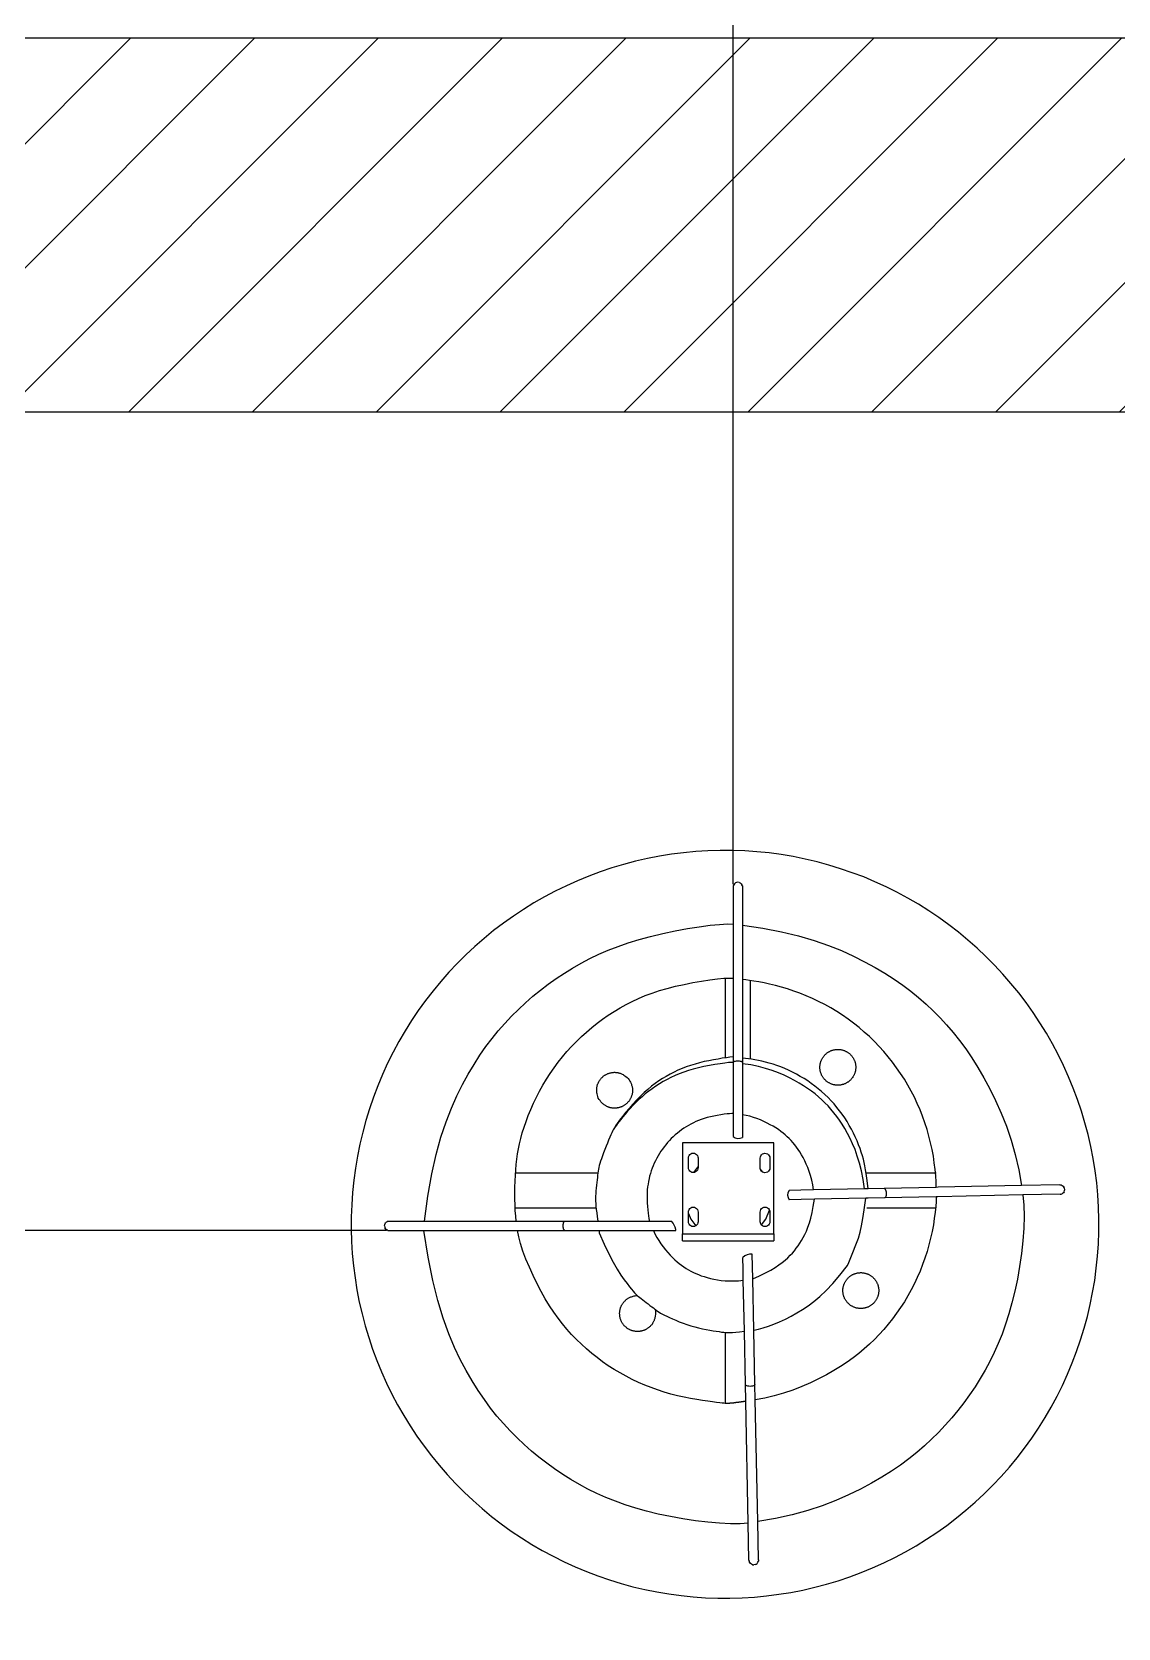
# Model space of a CAD drawing. Header units: inches. Extents: x 474 to 5633, y -332 to 1348.
# Drawn here: x 1621.81 to 1645.07, y 380.74 to 414.91 of the extents above; entities that cross this region are included whole.
import ezdxf

# ---------------------------------------------------------------- set-up
doc = ezdxf.new("R2010")
doc.units = ezdxf.units.IN
doc.header["$LTSCALE"] = 20
doc.header["$MEASUREMENT"] = 0
doc.layers.add('Dimensions', color=9, linetype='Continuous', plot=False)
doc.layers.add('Hatches', color=3, linetype='Continuous', plot=False)
doc.layers.add('Edges', color=7, linetype='Continuous')
doc.styles.get("Standard").update_dxf_attribs({"font": 'txt.shx', "height": 12})
doc.dimstyles.new('iut', dxfattribs={"dimtxt": 0.18, "dimasz": 2.1175, "dimexe": 0.18, "dimexo": 0.0625, "dimgap": 0.09, "dimtad": 0, "dimtih": 1, "dimtoh": 1, "dimzin": 0, "dimdsep": 46, "dimlunit": 4, "dimtxsty": 'Standard', "dimblk": 'ARCHTICK', "dimcen": 0.09, "dimadec": 0, "dimazin": 0, "dimtfac": 1, "dimtofl": 0, "dimtmove": 0, "dimatfit": 3, "dimldrblk": 'ARCHTICK', "dimfxl": 1, "dimtolj": 1, "dimtzin": 0, "dimarcsym": 0})

# ---------------------------------------------------------------- blocks, each defined once
blk = doc.blocks.new('Surge Arrester pl')
for centre, radius, start, end in [((219.389, 185.266), 0.128, 231.4841, 296.1768), ((220.212, 184.321), 0.116, 145.188, 217.1673), ((218.2, 183.759), 0.288, 13.0822, 39.8207), ((219.581, 183.263), 0.206, 89.1848, 130.0267)]:
    blk.add_arc(centre, radius, start, end)
at = {"layer": 'Edges'}
for p, q in [((219.311, 188.785), (219.309, 188.767)), ((219.309, 188.767), (219.309, 188.231)), ((219.318, 188.801), (219.311, 188.785)), ((219.329, 188.815), (219.318, 188.801)), ((219.329, 188.815), (219.343, 188.826)), ((219.36, 188.833), (219.343, 188.826)), ((219.377, 188.835), (219.36, 188.833)), ((219.395, 188.833), (219.377, 188.835)), ((219.395, 188.833), (219.411, 188.826)), ((219.426, 188.815), (219.411, 188.826)), ((219.426, 188.815), (219.436, 188.801)), ((219.443, 188.785), (219.436, 188.801)), ((219.443, 188.785), (219.446, 188.767)), ((219.446, 188.767), (219.446, 188.215)), ((219.309, 188.231), (219.309, 187.449)), ((219.446, 188.215), (219.446, 187.431)), ((219.197, 186.301), (219.197, 187.449)), ((219.197, 187.417), (219.197, 187.438)), ((219.309, 187.449), (219.309, 187.432)), ((219.309, 187.432), (219.309, 187.417)), ((219.309, 187.417), (219.309, 186.316)), ((219.446, 187.431), (219.446, 187.424)), ((219.446, 187.424), (219.446, 187.417)), ((219.446, 187.417), (219.446, 186.298)), ((219.553, 187.417), (219.553, 186.284)), ((219.309, 186.316), (219.309, 186.235)), ((219.309, 186.232), (219.311, 186.239)), ((219.309, 186.235), (219.309, 186.232)), ((219.309, 186.232), (219.309, 185.496)), ((219.311, 186.239), (219.318, 186.245)), ((219.318, 186.245), (219.329, 186.251)), ((219.329, 186.251), (219.343, 186.255)), ((219.343, 186.255), (219.36, 186.258)), ((219.36, 186.258), (219.377, 186.259)), ((219.377, 186.259), (219.395, 186.258)), ((219.395, 186.258), (219.411, 186.255)), ((219.411, 186.255), (219.426, 186.251)), ((219.426, 186.251), (219.436, 186.245)), ((219.436, 186.245), (219.443, 186.239)), ((219.443, 186.239), (219.446, 186.232)), ((219.446, 186.298), (219.446, 186.232)), ((219.446, 186.232), (219.446, 186.217)), ((219.446, 186.217), (219.446, 185.478)), ((219.309, 185.496), (219.309, 185.335)), ((219.309, 185.335), (219.309, 185.165)), ((219.446, 185.478), (219.446, 185.32)), ((219.446, 185.32), (219.446, 185.15)), ((218.58, 185.076), (218.58, 183.759)), ((219.896, 185.076), (218.58, 185.076)), ((219.896, 183.759), (219.896, 185.076)), ((218.663, 184.856), (218.665, 184.874)), ((218.663, 184.716), (218.663, 184.856)), ((218.665, 184.874), (218.672, 184.891)), ((218.672, 184.891), (218.683, 184.905)), ((218.683, 184.905), (218.698, 184.916)), ((218.698, 184.916), (218.715, 184.923)), ((218.715, 184.923), (218.733, 184.926)), ((218.733, 184.926), (218.751, 184.923)), ((218.751, 184.923), (218.768, 184.916)), ((218.768, 184.916), (218.782, 184.905)), ((218.782, 184.905), (218.794, 184.891)), ((218.794, 184.891), (218.801, 184.874)), ((218.801, 184.874), (218.803, 184.856)), ((218.803, 184.856), (218.803, 184.73)), ((219.699, 184.853), (219.702, 184.871)), ((219.699, 184.713), (219.699, 184.853)), ((219.702, 184.871), (219.709, 184.888)), ((219.709, 184.888), (219.72, 184.903)), ((219.72, 184.903), (219.734, 184.914)), ((219.734, 184.914), (219.751, 184.921)), ((219.751, 184.921), (219.769, 184.923)), ((219.769, 184.923), (219.787, 184.921)), ((219.787, 184.921), (219.804, 184.914)), ((219.804, 184.914), (219.819, 184.903)), ((219.819, 184.903), (219.83, 184.888)), ((219.83, 184.888), (219.837, 184.871)), ((219.837, 184.871), (219.839, 184.853)), ((219.839, 184.853), (219.839, 184.713)), ((216.168, 184.643), (217.358, 184.643)), ((218.665, 184.698), (218.663, 184.716)), ((218.672, 184.681), (218.665, 184.698)), ((218.683, 184.666), (218.672, 184.681)), ((218.698, 184.655), (218.683, 184.666)), ((218.715, 184.648), (218.698, 184.655)), ((218.733, 184.646), (218.715, 184.648)), ((218.736, 184.646), (218.733, 184.646)), ((218.796, 184.725), (218.736, 184.646)), ((218.751, 184.648), (218.736, 184.646)), ((218.768, 184.655), (218.751, 184.648)), ((218.782, 184.666), (218.768, 184.655)), ((218.794, 184.681), (218.782, 184.666)), ((218.801, 184.698), (218.794, 184.681)), ((218.803, 184.73), (218.796, 184.725)), ((218.803, 184.716), (218.801, 184.698)), ((218.803, 184.73), (218.803, 184.716)), ((219.701, 184.698), (219.699, 184.713)), ((219.737, 184.652), (219.701, 184.698)), ((219.702, 184.695), (219.701, 184.698)), ((219.709, 184.678), (219.702, 184.695)), ((219.72, 184.664), (219.709, 184.678)), ((219.734, 184.653), (219.72, 184.664)), ((219.737, 184.652), (219.734, 184.653)), ((219.751, 184.646), (219.737, 184.652)), ((219.769, 184.643), (219.751, 184.646)), ((219.787, 184.646), (219.769, 184.643)), ((219.804, 184.653), (219.787, 184.646)), ((219.819, 184.664), (219.804, 184.653)), ((219.83, 184.678), (219.819, 184.664)), ((219.837, 184.695), (219.83, 184.678)), ((219.839, 184.713), (219.837, 184.695)), ((221.231, 184.643), (222.241, 184.643)), ((220.286, 184.391), (220.117, 184.388)), ((220.47, 184.395), (220.286, 184.391)), ((221.208, 184.41), (220.47, 184.395)), ((221.261, 184.411), (221.208, 184.41)), ((221.491, 184.416), (221.261, 184.411)), ((222.241, 184.431), (221.491, 184.416)), ((221.491, 184.416), (221.498, 184.414)), ((221.498, 184.414), (221.505, 184.407)), ((221.505, 184.407), (221.511, 184.396)), ((221.511, 184.396), (221.515, 184.382)), ((221.515, 184.382), (221.518, 184.366)), ((221.518, 184.366), (221.519, 184.348)), ((221.519, 184.348), (221.519, 184.331)), ((222.269, 184.432), (222.241, 184.431)), ((223.473, 184.457), (222.269, 184.432)), ((224.026, 184.468), (223.473, 184.457)), ((224.026, 184.468), (224.044, 184.466)), ((224.044, 184.466), (224.06, 184.46)), ((224.06, 184.46), (224.075, 184.449)), ((224.077, 184.353), (224.063, 184.341)), ((224.075, 184.449), (224.086, 184.435)), ((224.087, 184.367), (224.077, 184.353)), ((224.093, 184.419), (224.086, 184.435)), ((224.087, 184.367), (224.094, 184.384)), ((224.096, 184.401), (224.093, 184.419)), ((224.094, 184.384), (224.096, 184.401)), ((217.331, 184.131), (216.163, 184.131)), ((218.672, 184.11), (218.683, 184.125)), ((218.683, 184.125), (218.698, 184.136)), ((218.698, 184.136), (218.715, 184.143)), ((218.715, 184.143), (218.733, 184.145)), ((218.733, 184.145), (218.751, 184.143)), ((218.751, 184.143), (218.768, 184.136)), ((218.768, 184.136), (218.782, 184.125)), ((218.782, 184.125), (218.794, 184.11)), ((219.709, 184.11), (219.72, 184.125)), ((219.72, 184.125), (219.734, 184.136)), ((219.734, 184.136), (219.751, 184.143)), ((219.751, 184.143), (219.769, 184.145)), ((219.769, 184.145), (219.787, 184.143)), ((219.787, 184.143), (219.804, 184.136)), ((219.804, 184.136), (219.819, 184.125)), ((219.819, 184.125), (219.83, 184.11)), ((220.292, 184.255), (220.12, 184.251)), ((220.482, 184.259), (220.292, 184.255)), ((221.223, 184.274), (220.482, 184.259)), ((221.257, 184.275), (221.223, 184.274)), ((222.232, 184.131), (221.238, 184.131)), ((221.494, 184.279), (221.257, 184.275)), ((222.241, 184.295), (221.494, 184.279)), ((221.501, 184.282), (221.494, 184.279)), ((221.507, 184.289), (221.501, 184.282)), ((221.513, 184.3), (221.507, 184.289)), ((221.517, 184.314), (221.513, 184.3)), ((221.519, 184.331), (221.517, 184.314)), ((222.263, 184.295), (222.241, 184.295)), ((223.493, 184.321), (222.263, 184.295)), ((224.029, 184.332), (223.493, 184.321)), ((224.029, 184.332), (224.045, 184.334)), ((224.045, 184.334), (224.046, 184.334)), ((224.046, 184.334), (224.063, 184.341)), ((214.277, 183.875), (214.28, 183.893)), ((214.28, 183.893), (214.287, 183.909)), ((214.287, 183.909), (214.297, 183.923)), ((214.312, 183.934), (214.297, 183.923)), ((214.328, 183.941), (214.312, 183.934)), ((214.328, 183.941), (214.346, 183.943)), ((214.346, 183.943), (214.851, 183.943)), ((214.851, 183.943), (216.178, 183.943)), ((216.178, 183.943), (216.881, 183.943)), ((216.854, 183.875), (216.855, 183.893)), ((216.855, 183.893), (216.858, 183.909)), ((216.858, 183.909), (216.862, 183.923)), ((216.862, 183.923), (216.868, 183.934)), ((216.868, 183.934), (216.874, 183.941)), ((216.874, 183.941), (216.881, 183.943)), ((216.881, 183.943), (217.355, 183.943)), ((217.355, 183.943), (218.101, 183.943)), ((218.101, 183.943), (218.234, 183.943)), ((218.234, 183.943), (218.422, 183.943)), ((218.663, 184.075), (218.665, 184.093)), ((218.663, 184.053), (218.663, 184.075)), ((218.663, 184.053), (218.697, 183.971)), ((218.663, 183.935), (218.663, 184.053)), ((218.665, 183.917), (218.663, 183.935)), ((218.672, 184.11), (218.665, 184.093)), ((218.672, 183.9), (218.665, 183.917)), ((218.683, 183.886), (218.672, 183.9)), ((218.698, 183.875), (218.683, 183.886)), ((218.697, 183.971), (218.77, 183.876)), ((218.782, 183.886), (218.77, 183.876)), ((218.794, 183.9), (218.782, 183.886)), ((218.794, 184.11), (218.801, 184.093)), ((218.801, 183.917), (218.794, 183.9)), ((218.801, 184.093), (218.803, 184.075)), ((218.803, 183.935), (218.801, 183.917)), ((218.803, 184.075), (218.803, 183.935)), ((219.699, 184.075), (219.702, 184.093)), ((219.699, 183.935), (219.699, 184.075)), ((219.702, 183.917), (219.699, 183.935)), ((219.702, 184.093), (219.709, 184.11)), ((219.709, 183.9), (219.702, 183.917)), ((219.717, 183.889), (219.709, 183.9)), ((219.717, 183.889), (219.78, 183.971)), ((219.72, 183.886), (219.717, 183.889)), ((219.734, 183.875), (219.72, 183.886)), ((219.78, 183.971), (219.834, 184.101)), ((219.819, 183.886), (219.804, 183.875)), ((219.83, 183.9), (219.819, 183.886)), ((219.83, 184.11), (219.834, 184.101)), ((219.837, 183.917), (219.83, 183.9)), ((219.834, 184.101), (219.837, 184.093)), ((219.837, 184.093), (219.839, 184.075)), ((219.839, 183.935), (219.837, 183.917)), ((219.839, 184.075), (219.839, 183.935)), ((214.277, 183.875), (214.28, 183.857)), ((214.28, 183.857), (214.286, 183.842)), ((214.286, 183.834), (214.286, 183.842)), ((214.286, 183.842), (214.287, 183.841)), ((214.287, 183.841), (214.286, 183.834)), ((214.297, 183.827), (214.287, 183.841)), ((214.312, 183.816), (214.297, 183.827)), ((214.312, 183.816), (214.328, 183.809)), ((214.328, 183.809), (214.346, 183.807)), ((214.346, 183.807), (214.844, 183.807)), ((214.844, 183.807), (216.196, 183.807)), ((216.196, 183.807), (216.881, 183.807)), ((216.855, 183.857), (216.854, 183.875)), ((216.858, 183.841), (216.855, 183.857)), ((216.862, 183.827), (216.858, 183.841)), ((216.868, 183.816), (216.862, 183.827)), ((216.874, 183.809), (216.868, 183.816)), ((216.881, 183.807), (216.874, 183.809)), ((216.881, 183.807), (217.373, 183.807)), ((217.373, 183.807), (217.377, 183.777)), ((217.373, 183.807), (218.158, 183.807)), ((218.158, 183.807), (218.295, 183.807)), ((218.295, 183.807), (218.481, 183.807)), ((218.481, 183.816), (218.481, 183.824)), ((218.481, 183.809), (218.481, 183.816)), ((218.481, 183.807), (218.481, 183.809)), ((218.58, 183.658), (218.58, 183.759)), ((218.58, 183.759), (219.896, 183.759)), ((218.58, 183.658), (219.896, 183.658)), ((218.715, 183.868), (218.698, 183.875)), ((218.733, 183.865), (218.715, 183.868)), ((218.751, 183.868), (218.733, 183.865)), ((218.768, 183.875), (218.751, 183.868)), ((218.77, 183.876), (218.768, 183.875)), ((219.751, 183.868), (219.734, 183.875)), ((219.769, 183.865), (219.751, 183.868)), ((219.787, 183.868), (219.769, 183.865)), ((219.804, 183.875), (219.787, 183.868)), ((219.896, 183.759), (219.896, 183.658)), ((219.588, 183.287), (219.584, 183.469)), ((219.452, 183.251), (219.449, 183.421)), ((219.455, 183.09), (219.452, 183.251)), ((219.592, 183.111), (219.588, 183.287)), ((220.962, 183.305), (220.979, 183.346)), ((219.471, 182.353), (219.455, 183.09)), ((219.607, 182.371), (219.592, 183.111)), ((218.182, 182.671), (218.187, 182.657)), ((219.197, 181.31), (219.197, 182.336)), ((219.486, 181.584), (219.471, 182.353)), ((219.623, 181.587), (219.607, 182.371)), ((219.489, 181.577), (219.486, 181.584)), ((219.491, 181.348), (219.486, 181.584)), ((219.623, 181.587), (219.621, 181.58)), ((219.627, 181.366), (219.623, 181.587)), ((219.496, 181.571), (219.489, 181.577)), ((219.507, 181.565), (219.496, 181.571)), ((219.521, 181.561), (219.507, 181.565)), ((219.538, 181.559), (219.521, 181.561)), ((219.555, 181.558), (219.538, 181.559)), ((219.573, 181.56), (219.555, 181.558)), ((219.589, 181.563), (219.573, 181.56)), ((219.603, 181.567), (219.589, 181.563)), ((219.614, 181.573), (219.603, 181.567)), ((219.621, 181.58), (219.614, 181.573)), ((219.664, 179.605), (219.627, 181.366)), ((219.491, 181.344), (219.491, 181.348)), ((219.527, 179.585), (219.491, 181.344)), ((219.538, 179.049), (219.527, 179.585)), ((219.675, 179.052), (219.664, 179.605)), ((219.538, 179.049), (219.541, 179.033)), ((219.675, 179.052), (219.673, 179.034)), ((219.541, 179.033), (219.541, 179.032)), ((219.548, 179.015), (219.541, 179.032)), ((219.559, 179.001), (219.548, 179.015)), ((219.574, 178.991), (219.559, 179.001)), ((219.59, 178.984), (219.574, 178.991)), ((219.59, 178.984), (219.608, 178.982)), ((219.626, 178.985), (219.608, 178.982)), ((219.626, 178.985), (219.642, 178.992)), ((219.642, 178.992), (219.656, 179.003)), ((219.656, 179.003), (219.667, 179.018)), ((219.667, 179.018), (219.673, 179.034))]:
    blk.add_line(p, q, dxfattribs=at)
for points in [[(223.832, 186.658), (223.739, 186.808), (223.642, 186.955), (223.539, 187.099), (223.432, 187.239), (223.321, 187.376), (223.205, 187.51), (223.084, 187.639), (222.96, 187.764), (222.831, 187.886), (222.699, 188.002), (222.563, 188.115), (222.423, 188.223), (222.28, 188.326), (222.133, 188.425), (221.984, 188.519), (221.831, 188.608), (221.675, 188.691), (221.517, 188.77), (221.357, 188.844), (221.194, 188.912), (221.028, 188.974), (220.861, 189.032), (220.693, 189.084), (220.522, 189.13), (220.35, 189.171), (220.177, 189.206), (220.003, 189.235), (219.828, 189.259), (219.652, 189.277), (219.476, 189.289), (219.299, 189.295), (219.123, 189.296), (218.946, 189.291), (218.77, 189.28), (218.594, 189.263), (218.419, 189.24), (218.244, 189.212), (218.071, 189.178), (217.899, 189.139), (217.728, 189.094), (217.559, 189.043), (217.391, 188.987), (217.226, 188.925), (217.062, 188.858), (216.901, 188.786), (216.742, 188.708), (216.586, 188.625), (216.433, 188.538), (216.283, 188.445), (216.136, 188.347), (215.992, 188.245), (215.851, 188.138), (215.714, 188.026), (215.581, 187.91), (215.452, 187.79), (215.326, 187.665), (215.205, 187.537), (215.088, 187.404), (214.976, 187.268), (214.868, 187.128), (214.764, 186.985), (214.666, 186.839), (214.572, 186.689), (214.483, 186.536), (214.399, 186.381), (214.321, 186.223), (214.247, 186.062), (214.179, 185.899), (214.116, 185.734), (214.059, 185.567), (214.007, 185.398), (213.961, 185.227), (213.92, 185.056), (213.885, 184.882), (213.856, 184.708), (213.832, 184.533), (213.814, 184.357), (213.802, 184.181), (213.795, 184.005), (213.795, 183.828), (213.8, 183.651), (213.811, 183.475), (213.828, 183.299), (213.85, 183.124), (213.878, 182.95), (213.912, 182.776), (213.952, 182.604), (213.997, 182.433), (214.048, 182.264), (214.104, 182.097), (214.165, 181.931), (214.233, 181.768), (214.305, 181.606), (214.382, 181.448), (214.465, 181.292), (214.553, 181.138), (214.646, 180.988), (214.743, 180.841), (214.846, 180.697), (214.953, 180.556), (215.065, 180.42), (215.181, 180.286), (215.301, 180.157), (215.425, 180.032), (215.554, 179.91), (215.686, 179.794), (215.822, 179.681), (215.962, 179.573), (216.105, 179.47), (216.252, 179.371), (216.402, 179.277), (216.554, 179.188), (216.71, 179.105), (216.868, 179.026), (217.029, 178.952), (217.192, 178.884), (217.357, 178.821), (217.524, 178.764), (217.693, 178.712), (217.863, 178.666), (218.035, 178.625), (218.208, 178.59), (218.382, 178.561), (218.558, 178.537), (218.733, 178.519), (218.909, 178.507), (219.086, 178.501), (219.263, 178.5), (219.439, 178.505), (219.616, 178.516), (219.791, 178.533), (219.967, 178.556), (220.141, 178.584), (220.314, 178.618), (220.487, 178.657), (220.657, 178.702), (220.827, 178.753), (220.994, 178.809), (221.16, 178.871), (221.323, 178.938), (221.484, 179.01), (221.643, 179.088), (221.799, 179.171), (221.952, 179.258), (222.103, 179.351), (222.25, 179.449), (222.394, 179.551), (222.534, 179.658), (222.671, 179.77), (222.804, 179.886), (222.934, 180.006), (223.059, 180.131), (223.18, 180.259), (223.297, 180.392), (223.41, 180.528), (223.518, 180.668), (223.621, 180.811), (223.72, 180.957), (223.813, 181.107), (223.902, 181.26), (223.986, 181.415), (224.065, 181.573), (224.138, 181.734), (224.206, 181.897), (224.269, 182.062), (224.326, 182.229), (224.378, 182.398), (224.425, 182.569), (224.465, 182.74), (224.5, 182.914), (224.53, 183.088), (224.553, 183.263), (224.571, 183.439), (224.583, 183.615), (224.59, 183.791), (224.59, 183.968), (224.585, 184.145), (224.574, 184.321), (224.558, 184.497), (224.535, 184.672), (224.507, 184.846), (224.473, 185.02), (224.434, 185.192), (224.388, 185.363), (224.338, 185.532), (224.281, 185.699), (224.22, 185.865), (224.153, 186.028), (224.08, 186.189), (224.003, 186.348), (223.92, 186.504)], [(221.079, 186.145), (221.078, 186.136), (221.077, 186.128), (221.076, 186.119), (221.074, 186.111), (221.072, 186.103), (221.07, 186.095), (221.068, 186.087), (221.065, 186.079), (221.062, 186.071), (221.059, 186.063), (221.056, 186.055), (221.052, 186.047), (221.048, 186.04), (221.044, 186.033), (221.039, 186.025), (221.035, 186.018), (221.03, 186.011), (221.025, 186.005), (221.019, 185.998), (221.014, 185.992), (221.008, 185.985), (221.002, 185.979), (220.996, 185.974), (220.989, 185.968), (220.983, 185.963), (220.976, 185.957), (220.969, 185.952), (220.962, 185.948), (220.955, 185.943), (220.948, 185.939), (220.94, 185.935), (220.933, 185.931), (220.925, 185.928), (220.917, 185.924), (220.909, 185.921), (220.901, 185.918), (220.893, 185.916), (220.885, 185.914), (220.877, 185.912), (220.869, 185.91), (220.86, 185.909), (220.852, 185.907), (220.843, 185.907), (220.835, 185.906), (220.826, 185.906), (220.818, 185.906), (220.81, 185.906), (220.801, 185.906), (220.793, 185.907), (220.784, 185.908), (220.776, 185.91), (220.768, 185.911), (220.759, 185.913), (220.751, 185.915), (220.743, 185.918), (220.735, 185.92), (220.727, 185.923), (220.719, 185.926), (220.711, 185.93), (220.704, 185.934), (220.696, 185.938), (220.689, 185.942), (220.682, 185.946), (220.675, 185.951), (220.668, 185.956), (220.661, 185.961), (220.654, 185.966), (220.648, 185.972), (220.642, 185.978), (220.636, 185.984), (220.63, 185.99), (220.624, 185.996), (220.619, 186.003), (220.614, 186.009), (220.609, 186.016), (220.604, 186.023), (220.6, 186.03), (220.595, 186.038), (220.591, 186.045), (220.587, 186.053), (220.584, 186.06), (220.581, 186.068), (220.578, 186.076), (220.575, 186.084), (220.572, 186.092), (220.57, 186.1), (220.568, 186.109), (220.566, 186.117), (220.565, 186.125), (220.564, 186.134), (220.563, 186.142), (220.562, 186.151), (220.562, 186.159), (220.562, 186.167), (220.562, 186.176), (220.563, 186.184), (220.564, 186.193), (220.565, 186.201), (220.566, 186.21), (220.568, 186.218), (220.569, 186.226), (220.572, 186.234), (220.574, 186.243), (220.577, 186.251), (220.58, 186.258), (220.583, 186.266), (220.586, 186.274), (220.59, 186.282), (220.594, 186.289), (220.598, 186.297), (220.603, 186.304), (220.607, 186.311), (220.612, 186.318), (220.617, 186.324), (220.623, 186.331), (220.628, 186.337), (220.634, 186.344), (220.64, 186.35), (220.646, 186.356), (220.652, 186.361), (220.659, 186.367), (220.666, 186.372), (220.673, 186.377), (220.68, 186.381), (220.687, 186.386), (220.694, 186.39), (220.701, 186.394), (220.709, 186.398), (220.717, 186.402), (220.725, 186.405), (220.732, 186.408), (220.74, 186.411), (220.749, 186.413), (220.757, 186.415), (220.765, 186.417), (220.773, 186.419), (220.782, 186.42), (220.79, 186.422), (220.798, 186.422), (220.807, 186.423), (220.815, 186.423), (220.824, 186.423), (220.832, 186.423), (220.841, 186.423), (220.849, 186.422), (220.858, 186.421), (220.866, 186.42), (220.874, 186.418), (220.883, 186.416), (220.891, 186.414), (220.899, 186.411), (220.907, 186.409), (220.915, 186.406), (220.923, 186.403), (220.93, 186.399), (220.938, 186.395), (220.946, 186.391), (220.953, 186.387), (220.96, 186.383), (220.967, 186.378), (220.974, 186.373), (220.981, 186.368), (220.987, 186.363), (220.994, 186.357), (221, 186.352), (221.006, 186.346), (221.012, 186.339), (221.018, 186.333), (221.023, 186.327), (221.028, 186.32), (221.033, 186.313), (221.038, 186.306), (221.042, 186.299), (221.047, 186.291), (221.051, 186.284), (221.054, 186.276), (221.058, 186.269), (221.061, 186.261), (221.064, 186.253), (221.067, 186.245), (221.07, 186.237), (221.072, 186.229), (221.074, 186.22), (221.075, 186.212), (221.077, 186.204), (221.078, 186.195), (221.079, 186.187), (221.079, 186.179), (221.08, 186.17), (221.08, 186.162), (221.08, 186.153)], [(221.386, 183.053), (221.39, 183.045), (221.393, 183.037), (221.396, 183.029), (221.399, 183.021), (221.401, 183.013), (221.404, 183.005), (221.405, 182.997), (221.407, 182.989), (221.409, 182.98), (221.41, 182.972), (221.411, 182.963), (221.411, 182.955), (221.412, 182.946), (221.412, 182.938), (221.411, 182.93), (221.411, 182.921), (221.41, 182.913), (221.409, 182.904), (221.408, 182.896), (221.406, 182.888), (221.404, 182.879), (221.402, 182.871), (221.4, 182.863), (221.397, 182.855), (221.394, 182.847), (221.391, 182.839), (221.387, 182.831), (221.384, 182.824), (221.38, 182.816), (221.375, 182.809), (221.371, 182.802), (221.366, 182.795), (221.361, 182.788), (221.356, 182.781), (221.351, 182.774), (221.345, 182.768), (221.34, 182.762), (221.334, 182.756), (221.328, 182.75), (221.321, 182.744), (221.315, 182.739), (221.308, 182.734), (221.301, 182.729), (221.294, 182.724), (221.287, 182.72), (221.28, 182.715), (221.272, 182.711), (221.265, 182.707), (221.257, 182.704), (221.249, 182.701), (221.241, 182.698), (221.233, 182.695), (221.225, 182.692), (221.217, 182.69), (221.209, 182.688), (221.2, 182.686), (221.192, 182.685), (221.184, 182.684), (221.175, 182.683), (221.167, 182.682), (221.158, 182.682), (221.15, 182.682), (221.141, 182.682), (221.133, 182.683), (221.124, 182.684), (221.116, 182.685), (221.108, 182.686), (221.099, 182.688), (221.091, 182.689), (221.083, 182.692), (221.075, 182.694), (221.067, 182.697), (221.059, 182.7), (221.051, 182.703), (221.043, 182.706), (221.036, 182.71), (221.028, 182.714), (221.021, 182.718), (221.013, 182.723), (221.006, 182.727), (221, 182.732), (220.993, 182.737), (220.986, 182.743), (220.98, 182.748), (220.974, 182.754), (220.968, 182.76), (220.962, 182.766), (220.956, 182.772), (220.951, 182.779), (220.946, 182.786), (220.941, 182.793), (220.936, 182.8), (220.931, 182.807), (220.927, 182.814), (220.923, 182.821), (220.919, 182.829), (220.916, 182.837), (220.912, 182.845), (220.909, 182.852), (220.907, 182.861), (220.904, 182.869), (220.902, 182.877), (220.9, 182.885), (220.898, 182.893), (220.897, 182.902), (220.896, 182.91), (220.895, 182.918), (220.894, 182.927), (220.894, 182.935), (220.894, 182.944), (220.894, 182.952), (220.895, 182.961), (220.895, 182.969), (220.896, 182.978), (220.898, 182.986), (220.899, 182.994), (220.901, 183.003), (220.903, 183.011), (220.906, 183.019), (220.908, 183.027), (220.911, 183.035), (220.915, 183.043), (220.918, 183.05), (220.922, 183.058), (220.926, 183.066), (220.93, 183.073), (220.934, 183.08), (220.939, 183.087), (220.944, 183.094), (220.949, 183.101), (220.954, 183.107), (220.96, 183.114), (220.966, 183.12), (220.972, 183.126), (220.978, 183.132), (220.984, 183.138), (220.991, 183.143), (220.997, 183.148), (221.004, 183.153), (221.011, 183.158), (221.018, 183.162), (221.026, 183.167), (221.033, 183.171), (221.041, 183.174), (221.049, 183.178), (221.056, 183.181), (221.064, 183.184), (221.072, 183.187), (221.08, 183.19), (221.089, 183.192), (221.097, 183.194), (221.105, 183.195), (221.113, 183.197), (221.122, 183.198), (221.13, 183.199), (221.139, 183.199), (221.147, 183.2), (221.156, 183.2), (221.164, 183.2), (221.173, 183.199), (221.181, 183.198), (221.189, 183.197), (221.198, 183.196), (221.206, 183.194), (221.214, 183.192), (221.223, 183.19), (221.231, 183.188), (221.239, 183.185), (221.247, 183.182), (221.254, 183.179), (221.262, 183.176), (221.27, 183.172), (221.277, 183.168), (221.285, 183.164), (221.292, 183.159), (221.299, 183.155), (221.306, 183.15), (221.313, 183.145), (221.319, 183.139), (221.326, 183.134), (221.332, 183.128), (221.338, 183.122), (221.344, 183.116), (221.349, 183.109), (221.355, 183.103), (221.36, 183.096), (221.365, 183.089), (221.37, 183.082), (221.374, 183.075), (221.378, 183.068), (221.382, 183.06)]]:
    blk.add_lwpolyline(points, close=True, dxfattribs=at)
for points in [[(214.851, 183.943), (214.901, 184.306), (214.958, 184.626), (215.021, 184.908), (215.09, 185.158), (215.164, 185.378), (215.241, 185.575), (215.321, 185.752), (215.402, 185.914), (215.485, 186.064), (215.568, 186.206), (215.653, 186.338), (215.74, 186.463), (215.828, 186.581), (215.919, 186.692), (216.013, 186.799), (216.11, 186.902), (216.21, 187.001), (216.313, 187.097), (216.419, 187.19), (216.528, 187.279), (216.64, 187.364), (216.755, 187.446), (216.872, 187.523), (216.992, 187.597), (217.115, 187.668), (217.24, 187.734), (217.37, 187.796), (217.506, 187.855), (217.647, 187.91), (217.796, 187.961), (217.953, 188.01), (218.118, 188.054), (218.293, 188.096), (218.472, 188.134), (218.65, 188.166), (218.82, 188.194), (218.976, 188.215), (219.114, 188.228), (219.227, 188.234), (219.309, 188.231)], [(219.446, 188.215), (219.739, 188.173), (220.008, 188.122), (220.254, 188.063), (220.478, 187.997), (220.684, 187.925), (220.873, 187.849), (221.047, 187.77), (221.208, 187.688), (221.359, 187.606), (221.5, 187.522), (221.633, 187.438), (221.757, 187.351), (221.875, 187.262), (221.987, 187.171), (222.094, 187.078), (222.197, 186.981), (222.296, 186.881), (222.392, 186.776), (222.486, 186.667), (222.578, 186.552), (222.668, 186.429), (222.756, 186.299), (222.843, 186.16), (222.929, 186.011), (223.015, 185.852), (223.099, 185.683), (223.179, 185.503), (223.254, 185.314), (223.322, 185.114), (223.383, 184.905), (223.433, 184.685), (223.473, 184.457)], [(216.178, 183.943), (216.17, 184.017), (216.164, 184.095), (216.16, 184.178), (216.158, 184.263), (216.158, 184.349), (216.159, 184.436), (216.162, 184.522), (216.166, 184.605), (216.171, 184.685), (216.177, 184.763), (216.185, 184.838), (216.196, 184.913), (216.209, 184.987), (216.224, 185.062), (216.242, 185.138), (216.264, 185.217), (216.29, 185.299), (216.319, 185.383), (216.351, 185.469), (216.387, 185.556), (216.427, 185.645), (216.469, 185.733), (216.514, 185.821), (216.563, 185.908), (216.614, 185.993), (216.668, 186.077), (216.724, 186.159), (216.784, 186.239), (216.846, 186.317), (216.91, 186.393), (216.977, 186.467), (217.046, 186.538), (217.118, 186.607), (217.191, 186.674), (217.267, 186.739), (217.345, 186.8), (217.425, 186.86), (217.507, 186.916), (217.591, 186.97), (217.676, 187.022), (217.763, 187.07), (217.853, 187.116), (217.945, 187.158), (218.041, 187.199), (218.142, 187.236), (218.247, 187.271), (218.359, 187.304), (218.476, 187.334), (218.6, 187.362), (218.727, 187.387), (218.852, 187.409), (218.972, 187.426), (219.082, 187.44), (219.177, 187.449), (219.254, 187.452), (219.309, 187.449)], [(222.241, 184.431), (222.239, 184.513), (222.234, 184.6), (222.226, 184.69), (222.214, 184.784), (222.2, 184.88), (222.182, 184.977), (222.161, 185.074), (222.136, 185.172), (222.109, 185.268), (222.078, 185.364), (222.045, 185.458), (222.008, 185.551), (221.968, 185.642), (221.926, 185.732), (221.88, 185.821), (221.832, 185.908), (221.781, 185.993), (221.727, 186.077), (221.67, 186.159), (221.611, 186.239), (221.549, 186.317), (221.485, 186.393), (221.418, 186.467), (221.349, 186.538), (221.277, 186.607), (221.203, 186.674), (221.127, 186.739), (221.049, 186.8), (220.969, 186.86), (220.888, 186.916), (220.804, 186.97), (220.718, 187.022), (220.632, 187.07), (220.543, 187.115), (220.454, 187.158), (220.364, 187.197), (220.274, 187.233), (220.185, 187.266), (220.096, 187.296), (220.007, 187.323), (219.92, 187.346), (219.836, 187.365), (219.755, 187.382), (219.679, 187.396), (219.609, 187.408), (219.546, 187.418), (219.491, 187.425), (219.446, 187.431)], [(219.309, 186.235), (219.284, 186.235), (219.242, 186.232), (219.187, 186.226), (219.12, 186.217), (219.046, 186.205), (218.968, 186.191), (218.888, 186.175), (218.809, 186.158), (218.734, 186.139), (218.663, 186.118), (218.596, 186.095), (218.532, 186.071), (218.471, 186.046), (218.412, 186.019), (218.355, 185.99), (218.3, 185.959), (218.246, 185.926), (218.193, 185.892), (218.141, 185.856), (218.09, 185.819), (218.041, 185.78), (217.994, 185.74), (217.948, 185.699), (217.904, 185.657), (217.862, 185.614), (217.822, 185.571), (217.784, 185.529), (217.749, 185.488), (217.718, 185.449), (217.689, 185.413), (217.664, 185.38), (217.642, 185.353), (217.625, 185.33), (217.61, 185.31), (217.598, 185.293), (217.588, 185.277), (217.578, 185.26), (217.568, 185.241), (217.557, 185.218), (217.545, 185.189), (217.529, 185.154), (217.512, 185.114), (217.494, 185.07), (217.475, 185.024), (217.456, 184.976), (217.438, 184.93), (217.421, 184.885), (217.407, 184.844), (217.394, 184.808), (217.385, 184.775), (217.377, 184.746), (217.371, 184.719), (217.365, 184.692), (217.361, 184.666), (217.357, 184.638), (217.353, 184.608), (217.349, 184.574), (217.344, 184.538), (217.34, 184.501), (217.335, 184.461), (217.331, 184.422), (217.328, 184.382), (217.325, 184.343), (217.323, 184.305), (217.323, 184.269), (217.324, 184.234), (217.326, 184.197), (217.329, 184.158), (217.334, 184.114), (217.339, 184.065), (217.347, 184.009), (217.355, 183.943)], [(219.309, 186.316), (219.263, 186.31), (219.211, 186.302), (219.153, 186.294), (219.091, 186.284), (219.026, 186.273), (218.959, 186.26), (218.891, 186.246), (218.824, 186.23), (218.759, 186.212), (218.695, 186.192), (218.633, 186.17), (218.572, 186.147), (218.513, 186.121), (218.456, 186.094), (218.399, 186.065), (218.344, 186.034), (218.289, 186.002), (218.236, 185.967), (218.183, 185.93), (218.13, 185.89), (218.077, 185.846), (218.024, 185.799), (217.971, 185.748), (217.917, 185.693), (217.862, 185.634), (217.808, 185.572), (217.757, 185.511), (217.71, 185.453), (217.669, 185.4), (217.636, 185.354), (217.612, 185.319), (217.599, 185.297)], [(221.261, 184.411), (221.25, 184.493), (221.24, 184.565), (221.231, 184.629), (221.222, 184.686), (221.212, 184.74), (221.202, 184.79), (221.19, 184.839), (221.176, 184.888), (221.16, 184.94), (221.141, 184.993), (221.121, 185.047), (221.098, 185.103), (221.073, 185.159), (221.046, 185.215), (221.017, 185.271), (220.986, 185.326), (220.954, 185.381), (220.92, 185.434), (220.884, 185.486), (220.846, 185.537), (220.807, 185.586), (220.766, 185.635), (220.723, 185.681), (220.679, 185.727), (220.634, 185.771), (220.587, 185.813), (220.538, 185.854), (220.489, 185.894), (220.438, 185.932), (220.386, 185.968), (220.333, 186.002), (220.278, 186.034), (220.223, 186.065), (220.167, 186.094), (220.11, 186.121), (220.054, 186.146), (219.997, 186.169), (219.941, 186.19), (219.885, 186.209), (219.83, 186.225), (219.776, 186.24), (219.724, 186.252), (219.673, 186.263), (219.624, 186.272), (219.576, 186.28), (219.53, 186.287), (219.487, 186.293), (219.446, 186.298)], [(221.208, 184.41), (221.187, 184.546), (221.162, 184.669), (221.134, 184.782), (221.102, 184.884), (221.069, 184.976), (221.033, 185.061), (220.997, 185.139), (220.959, 185.211), (220.921, 185.279), (220.883, 185.342), (220.844, 185.401), (220.804, 185.456), (220.764, 185.509), (220.722, 185.558), (220.679, 185.606), (220.635, 185.651), (220.59, 185.695), (220.542, 185.738), (220.493, 185.78), (220.44, 185.82), (220.385, 185.86), (220.326, 185.899), (220.263, 185.937), (220.195, 185.975), (220.123, 186.013), (220.046, 186.049), (219.963, 186.085), (219.874, 186.118), (219.778, 186.148), (219.675, 186.175), (219.564, 186.198), (219.446, 186.217)], [(217.361, 185.72), (217.354, 185.743), (217.349, 185.763), (217.345, 185.781), (217.342, 185.797), (217.34, 185.811), (217.339, 185.824), (217.339, 185.836), (217.339, 185.847), (217.34, 185.857), (217.341, 185.867), (217.342, 185.876), (217.344, 185.885), (217.346, 185.894), (217.348, 185.903), (217.35, 185.911), (217.353, 185.919), (217.356, 185.927), (217.359, 185.935), (217.363, 185.942), (217.366, 185.95), (217.37, 185.957), (217.375, 185.965), (217.379, 185.972), (217.384, 185.979), (217.389, 185.986), (217.394, 185.993), (217.399, 185.999), (217.405, 186.006), (217.41, 186.012), (217.416, 186.018), (217.422, 186.024), (217.429, 186.029), (217.435, 186.035), (217.442, 186.04), (217.449, 186.045), (217.456, 186.05), (217.463, 186.054), (217.47, 186.058), (217.478, 186.062), (217.485, 186.066), (217.493, 186.07), (217.501, 186.073), (217.509, 186.076), (217.517, 186.079), (217.525, 186.081), (217.533, 186.084), (217.541, 186.086), (217.55, 186.087), (217.558, 186.089), (217.566, 186.09), (217.575, 186.091), (217.583, 186.091), (217.592, 186.092), (217.6, 186.092), (217.609, 186.091), (217.617, 186.091), (217.626, 186.09), (217.634, 186.089), (217.643, 186.088), (217.651, 186.086), (217.66, 186.084), (217.669, 186.081), (217.679, 186.078), (217.688, 186.074), (217.699, 186.07), (217.709, 186.065), (217.721, 186.06), (217.733, 186.052), (217.747, 186.043), (217.762, 186.032), (217.778, 186.019), (217.796, 186.003)], [(217.796, 186.003), (217.809, 185.983), (217.82, 185.965), (217.828, 185.948), (217.835, 185.933), (217.84, 185.92), (217.844, 185.908), (217.848, 185.896), (217.85, 185.886), (217.852, 185.876), (217.854, 185.866), (217.855, 185.857), (217.856, 185.847), (217.856, 185.839), (217.856, 185.83), (217.856, 185.821), (217.855, 185.813), (217.855, 185.804), (217.854, 185.796), (217.852, 185.788), (217.851, 185.779), (217.849, 185.771), (217.847, 185.763), (217.844, 185.755), (217.842, 185.747), (217.839, 185.739), (217.835, 185.731), (217.832, 185.723), (217.828, 185.716), (217.824, 185.708), (217.82, 185.701), (217.816, 185.694), (217.811, 185.687), (217.806, 185.68), (217.801, 185.673), (217.796, 185.666), (217.79, 185.66), (217.784, 185.654), (217.778, 185.648), (217.772, 185.642), (217.766, 185.636), (217.759, 185.631), (217.753, 185.626), (217.746, 185.621), (217.739, 185.616), (217.732, 185.611), (217.724, 185.607), (217.717, 185.603), (217.709, 185.599), (217.702, 185.596), (217.694, 185.592), (217.686, 185.589), (217.678, 185.587), (217.67, 185.584), (217.662, 185.582), (217.653, 185.58), (217.645, 185.578), (217.637, 185.577), (217.628, 185.576), (217.62, 185.575), (217.611, 185.574), (217.603, 185.574), (217.594, 185.574), (217.586, 185.574), (217.577, 185.575), (217.569, 185.575), (217.561, 185.576), (217.552, 185.578), (217.544, 185.579), (217.536, 185.581), (217.527, 185.583), (217.519, 185.586), (217.511, 185.589), (217.503, 185.592), (217.495, 185.595), (217.488, 185.598), (217.48, 185.602), (217.472, 185.607), (217.464, 185.612), (217.455, 185.617), (217.447, 185.623), (217.438, 185.63), (217.429, 185.637), (217.419, 185.646), (217.409, 185.656), (217.399, 185.668), (217.387, 185.683), (217.375, 185.7), (217.361, 185.72)], [(219.309, 185.496), (219.288, 185.497), (219.258, 185.495), (219.221, 185.492), (219.178, 185.486), (219.131, 185.479), (219.081, 185.471), (219.031, 185.461), (218.982, 185.45), (218.935, 185.438), (218.891, 185.425), (218.85, 185.411), (218.81, 185.396), (218.772, 185.38), (218.735, 185.363), (218.7, 185.345), (218.665, 185.326), (218.632, 185.306), (218.599, 185.284), (218.566, 185.262), (218.534, 185.239), (218.504, 185.214), (218.474, 185.189), (218.444, 185.162), (218.416, 185.135), (218.389, 185.106), (218.362, 185.077), (218.337, 185.047), (218.312, 185.016), (218.289, 184.985), (218.266, 184.952), (218.245, 184.919), (218.225, 184.885), (218.206, 184.851), (218.188, 184.816), (218.171, 184.78), (218.155, 184.744), (218.141, 184.707), (218.127, 184.67), (218.115, 184.633), (218.104, 184.595), (218.095, 184.557), (218.087, 184.518), (218.08, 184.478), (218.074, 184.437), (218.07, 184.395), (218.067, 184.351), (218.066, 184.305), (218.067, 184.257), (218.069, 184.207), (218.072, 184.156), (218.077, 184.107), (218.082, 184.06), (218.087, 184.019), (218.092, 183.984), (218.097, 183.959), (218.101, 183.943)], [(220.47, 184.395), (220.459, 184.469), (220.445, 184.537), (220.428, 184.601), (220.409, 184.661), (220.388, 184.716), (220.366, 184.768), (220.344, 184.816), (220.32, 184.861), (220.297, 184.903), (220.273, 184.942), (220.248, 184.979), (220.224, 185.013), (220.199, 185.046), (220.173, 185.077), (220.146, 185.106), (220.119, 185.135), (220.09, 185.162), (220.061, 185.189), (220.03, 185.215), (219.997, 185.24), (219.963, 185.265), (219.926, 185.289), (219.887, 185.313), (219.845, 185.336), (219.8, 185.36), (219.753, 185.382), (219.704, 185.404), (219.653, 185.424), (219.602, 185.442), (219.55, 185.457), (219.497, 185.469), (219.446, 185.478)], [(219.592, 183.111), (219.691, 183.154), (219.777, 183.196), (219.852, 183.235), (219.916, 183.274), (219.971, 183.311), (220.018, 183.347), (220.06, 183.382), (220.098, 183.416), (220.132, 183.45), (220.164, 183.483), (220.193, 183.517), (220.221, 183.552), (220.247, 183.587), (220.272, 183.625), (220.297, 183.664), (220.32, 183.706), (220.344, 183.751), (220.367, 183.8), (220.389, 183.855), (220.41, 183.917), (220.43, 183.987), (220.449, 184.066), (220.467, 184.156), (220.482, 184.259)], [(222.241, 184.295), (222.239, 184.229), (222.234, 184.154), (222.226, 184.072), (222.214, 183.984), (222.2, 183.892), (222.182, 183.796), (222.161, 183.699), (222.136, 183.602), (222.109, 183.505), (222.078, 183.41), (222.045, 183.316), (222.008, 183.223), (221.968, 183.131), (221.926, 183.041), (221.88, 182.953), (221.832, 182.866), (221.781, 182.78), (221.727, 182.697), (221.67, 182.615), (221.611, 182.535), (221.549, 182.457), (221.485, 182.381), (221.418, 182.307), (221.349, 182.236), (221.277, 182.166), (221.202, 182.099), (221.124, 182.034), (221.042, 181.97), (220.954, 181.908), (220.861, 181.847), (220.762, 181.786), (220.657, 181.727), (220.544, 181.668), (220.424, 181.61), (220.299, 181.556), (220.17, 181.505), (220.037, 181.46), (219.902, 181.421), (219.765, 181.389), (219.627, 181.366)], [(223.493, 184.321), (223.508, 184.175), (223.512, 184.014), (223.507, 183.841), (223.493, 183.661), (223.472, 183.476), (223.445, 183.291), (223.413, 183.108), (223.376, 182.932), (223.335, 182.765), (223.291, 182.607), (223.243, 182.457), (223.192, 182.314), (223.137, 182.178), (223.078, 182.046), (223.015, 181.918), (222.948, 181.794), (222.877, 181.673), (222.802, 181.553), (222.724, 181.436), (222.641, 181.322), (222.555, 181.211), (222.465, 181.102), (222.372, 180.997), (222.276, 180.894), (222.175, 180.795), (222.071, 180.698), (221.962, 180.604), (221.846, 180.513), (221.724, 180.423), (221.594, 180.335), (221.455, 180.247), (221.306, 180.161), (221.147, 180.076), (220.976, 179.992), (220.794, 179.911), (220.597, 179.835), (220.387, 179.765), (220.162, 179.703), (219.921, 179.649), (219.664, 179.605)], [(220.979, 183.346), (221.038, 183.489), (221.083, 183.603), (221.117, 183.698), (221.143, 183.785), (221.164, 183.875), (221.182, 183.98), (221.201, 184.109), (221.223, 184.274)], [(219.527, 179.585), (219.41, 179.575), (219.271, 179.574), (219.114, 179.581), (218.944, 179.596), (218.766, 179.618), (218.584, 179.645), (218.403, 179.678), (218.227, 179.715), (218.06, 179.756), (217.902, 179.8), (217.752, 179.847), (217.609, 179.899), (217.472, 179.954), (217.341, 180.013), (217.213, 180.076), (217.089, 180.143), (216.967, 180.213), (216.848, 180.288), (216.731, 180.367), (216.617, 180.449), (216.505, 180.536), (216.397, 180.625), (216.291, 180.718), (216.189, 180.815), (216.089, 180.915), (215.993, 181.02), (215.899, 181.129), (215.807, 181.244), (215.718, 181.367), (215.629, 181.497), (215.542, 181.636), (215.456, 181.785), (215.37, 181.944), (215.286, 182.12), (215.203, 182.317), (215.123, 182.541), (215.047, 182.796), (214.974, 183.089), (214.906, 183.424), (214.844, 183.807)], [(219.491, 181.344), (219.482, 181.342), (219.473, 181.341), (219.466, 181.34), (219.459, 181.338), (219.453, 181.337), (219.447, 181.336), (219.442, 181.336), (219.438, 181.335), (219.433, 181.334), (219.429, 181.333), (219.425, 181.333), (219.421, 181.332), (219.417, 181.332), (219.413, 181.331), (219.409, 181.331), (219.406, 181.33), (219.402, 181.329), (219.398, 181.329), (219.394, 181.328), (219.391, 181.328), (219.387, 181.327), (219.383, 181.327), (219.38, 181.326), (219.376, 181.326), (219.372, 181.325), (219.369, 181.325), (219.365, 181.324), (219.361, 181.324), (219.357, 181.324), (219.354, 181.323), (219.35, 181.323), (219.346, 181.322), (219.343, 181.322), (219.339, 181.321), (219.335, 181.321), (219.331, 181.32), (219.328, 181.32), (219.324, 181.32), (219.32, 181.319), (219.317, 181.319), (219.313, 181.318), (219.309, 181.318), (219.305, 181.318), (219.302, 181.317), (219.298, 181.317), (219.294, 181.317), (219.291, 181.316), (219.287, 181.316), (219.283, 181.316), (219.279, 181.315), (219.276, 181.315), (219.272, 181.315), (219.268, 181.314), (219.264, 181.314), (219.261, 181.314), (219.257, 181.313), (219.253, 181.313), (219.25, 181.313), (219.246, 181.313), (219.242, 181.312), (219.238, 181.312), (219.235, 181.312), (219.231, 181.312), (219.227, 181.311), (219.223, 181.311), (219.218, 181.311), (219.209, 181.312), (219.196, 181.313), (219.177, 181.315), (219.151, 181.318), (219.115, 181.322), (219.07, 181.327), (219.012, 181.335), (218.944, 181.344), (218.868, 181.355), (218.784, 181.368), (218.695, 181.384), (218.602, 181.403), (218.506, 181.424), (218.41, 181.448), (218.314, 181.476), (218.219, 181.506), (218.126, 181.54), (218.033, 181.576), (217.942, 181.616), (217.852, 181.658), (217.763, 181.704), (217.676, 181.752), (217.591, 181.803), (217.507, 181.857), (217.425, 181.914), (217.345, 181.973), (217.267, 182.035), (217.191, 182.1), (217.118, 182.166), (217.046, 182.236), (216.977, 182.307), (216.91, 182.382), (216.844, 182.46), (216.781, 182.543), (216.718, 182.63), (216.657, 182.723), (216.597, 182.822), (216.537, 182.928), (216.478, 183.04), (216.421, 183.158), (216.367, 183.277), (216.318, 183.395), (216.275, 183.51), (216.239, 183.619), (216.213, 183.719), (216.196, 183.807)], [(217.377, 183.777), (217.449, 183.612), (217.516, 183.471), (217.579, 183.35), (217.637, 183.249), (217.689, 183.165), (217.736, 183.096), (217.778, 183.041), (217.813, 182.996), (217.841, 182.96), (217.864, 182.932), (217.883, 182.91), (217.899, 182.893), (217.914, 182.879), (217.928, 182.866), (217.943, 182.854), (217.96, 182.841), (217.98, 182.825), (218.003, 182.808), (218.028, 182.789), (218.054, 182.769), (218.081, 182.748), (218.107, 182.728), (218.133, 182.708), (218.157, 182.69), (218.179, 182.673), (218.199, 182.658), (218.219, 182.644), (218.24, 182.63), (218.262, 182.616), (218.288, 182.601), (218.316, 182.586), (218.35, 182.57), (218.389, 182.552), (218.433, 182.532), (218.48, 182.512), (218.532, 182.491), (218.586, 182.471), (218.641, 182.451), (218.698, 182.433), (218.755, 182.416), (218.811, 182.401), (218.867, 182.389), (218.92, 182.378), (218.971, 182.368), (219.02, 182.36), (219.065, 182.353), (219.106, 182.348), (219.142, 182.343), (219.174, 182.339), (219.203, 182.336), (219.232, 182.334), (219.264, 182.334), (219.301, 182.335), (219.346, 182.339), (219.402, 182.345), (219.471, 182.353)], [(218.158, 183.807), (218.18, 183.758), (218.206, 183.709), (218.235, 183.662), (218.266, 183.616), (218.298, 183.572), (218.332, 183.53), (218.366, 183.49), (218.4, 183.453), (218.434, 183.419), (218.467, 183.387), (218.5, 183.358), (218.532, 183.331), (218.565, 183.306), (218.598, 183.283), (218.632, 183.261), (218.665, 183.241), (218.7, 183.222), (218.735, 183.204), (218.772, 183.187), (218.81, 183.171), (218.85, 183.156), (218.891, 183.142), (218.935, 183.129), (218.982, 183.117), (219.031, 183.106), (219.083, 183.096), (219.138, 183.089), (219.196, 183.083), (219.257, 183.08), (219.32, 183.08), (219.386, 183.083), (219.455, 183.09)], [(219.607, 182.371), (219.673, 182.383), (219.744, 182.401), (219.819, 182.425), (219.898, 182.455), (219.98, 182.49), (220.063, 182.529), (220.146, 182.571), (220.229, 182.618), (220.311, 182.667), (220.392, 182.721), (220.475, 182.784), (220.561, 182.857), (220.651, 182.943), (220.747, 183.044), (220.85, 183.164), (220.962, 183.305)], [(218.187, 182.657), (218.187, 182.633), (218.187, 182.612), (218.187, 182.594), (218.185, 182.578), (218.183, 182.563), (218.181, 182.551), (218.178, 182.539), (218.174, 182.529), (218.171, 182.519), (218.168, 182.51), (218.164, 182.501), (218.16, 182.493), (218.156, 182.485), (218.152, 182.477), (218.147, 182.47), (218.143, 182.463), (218.138, 182.456), (218.133, 182.449), (218.127, 182.443), (218.122, 182.436), (218.116, 182.43), (218.11, 182.424), (218.104, 182.418), (218.098, 182.413), (218.091, 182.407), (218.084, 182.402), (218.078, 182.397), (218.07, 182.392), (218.063, 182.388), (218.056, 182.384), (218.049, 182.379), (218.041, 182.376), (218.033, 182.372), (218.025, 182.369), (218.018, 182.366), (218.01, 182.363), (218.001, 182.361), (217.993, 182.358), (217.985, 182.356), (217.977, 182.355), (217.968, 182.353), (217.96, 182.352), (217.952, 182.351), (217.943, 182.351), (217.935, 182.35), (217.926, 182.35), (217.918, 182.351), (217.909, 182.351), (217.901, 182.352), (217.892, 182.353), (217.884, 182.354), (217.876, 182.356), (217.867, 182.358), (217.859, 182.36), (217.851, 182.362), (217.843, 182.365), (217.835, 182.368), (217.827, 182.371), (217.82, 182.375), (217.812, 182.378), (217.804, 182.382), (217.797, 182.386), (217.79, 182.391), (217.783, 182.396), (217.776, 182.4), (217.769, 182.406), (217.763, 182.411), (217.756, 182.416), (217.75, 182.422), (217.744, 182.428), (217.738, 182.434), (217.733, 182.441), (217.727, 182.447), (217.722, 182.454), (217.717, 182.461), (217.712, 182.468), (217.708, 182.475), (217.703, 182.482), (217.699, 182.49), (217.696, 182.497), (217.692, 182.505), (217.689, 182.513), (217.686, 182.521), (217.683, 182.529), (217.68, 182.537), (217.678, 182.545), (217.676, 182.553), (217.675, 182.562), (217.673, 182.57), (217.672, 182.578), (217.671, 182.587), (217.671, 182.595), (217.67, 182.604), (217.67, 182.612), (217.67, 182.621), (217.671, 182.629), (217.672, 182.637), (217.673, 182.646), (217.674, 182.654), (217.676, 182.663), (217.678, 182.671), (217.68, 182.679), (217.682, 182.687), (217.685, 182.695), (217.688, 182.703), (217.691, 182.711), (217.694, 182.719), (217.698, 182.726), (217.702, 182.734), (217.706, 182.741), (217.711, 182.748), (217.715, 182.755), (217.72, 182.762), (217.725, 182.769), (217.731, 182.776), (217.736, 182.782), (217.742, 182.788), (217.748, 182.794), (217.754, 182.8), (217.761, 182.806), (217.767, 182.811), (217.774, 182.816), (217.781, 182.821), (217.788, 182.826), (217.796, 182.831), (217.804, 182.836), (217.813, 182.84), (217.823, 182.844), (217.833, 182.849), (217.843, 182.853), (217.855, 182.857), (217.867, 182.86), (217.88, 182.863), (217.893, 182.866), (217.908, 182.868), (217.924, 182.869)]]:
    blk.add_lwpolyline(points, dxfattribs=at)
blk = doc.blocks.new('_ArchTick')
at = {"color": 0, "linetype": 'ByBlock', "const_width": 0.15}
blk.add_lwpolyline([(-0.5, -0.5), (0.5, 0.5)], dxfattribs=at)
blk = doc.blocks.new('*D87')
at = {"layer": 'Defpoints', "color": 0, "transparency": 16777216}
for p in [(1995.192, 432.68), (1636.825, 396.604), (1995.192, 396.604)]:
    blk.add_point(p, dxfattribs=at)
at = {"layer": 'Dimensions', "color": 0, "lineweight": -2, "transparency": 16777216}
for p, q in [((1636.825, 396.666), (1636.825, 432.86)), ((1636.825, 432.68), (1777.918, 432.68)), ((1995.192, 432.68), (1854.098, 432.68)), ((1995.192, 396.666), (1995.192, 432.86))]:
    blk.add_line(p, q, dxfattribs=at)
at = {"layer": 'Dimensions', "color": 0, "lineweight": -2, "transparency": 16777216, "xscale": 2.1175, "yscale": 2.1175, "zscale": 2.1175, "rotation": 180}
blk.add_blockref('_ArchTick', (1636.825, 432.68), dxfattribs=at)
at = {"layer": 'Dimensions', "color": 0, "lineweight": -2, "transparency": 16777216, "xscale": 2.1175, "yscale": 2.1175, "zscale": 2.1175}
blk.add_blockref('_ArchTick', (1995.192, 432.68), dxfattribs=at)
at = {"layer": 'Dimensions', "color": 0, "transparency": 16777216, "insert": (1816.008, 432.68), "char_height": 12, "attachment_point": 5}
blk.add_mtext('\\A1;29\'-10{\\H1.000000x;\\S1/4;}"', dxfattribs=at)
blk = doc.blocks.new('*D88')
at = {"layer": 'Defpoints', "color": 0, "transparency": 16777216}
for p in [(1532.67, 389.249), (1629.466, 389.249), (1587.324, 94.736)]:
    blk.add_point(p, dxfattribs=at)
at = {"layer": 'Dimensions', "color": 0, "lineweight": -2, "transparency": 16777216}
for p, q in [((1629.403, 389.249), (1532.49, 389.249)), ((1532.67, 389.249), (1532.67, 256.082)), ((1532.67, 94.736), (1532.67, 227.902)), ((1587.262, 94.736), (1532.49, 94.736))]:
    blk.add_line(p, q, dxfattribs=at)
at = {"layer": 'Dimensions', "color": 0, "lineweight": -2, "transparency": 16777216, "xscale": 2.1175, "yscale": 2.1175, "zscale": 2.1175}
for p, rotation in [((1532.67, 389.249), 90), ((1532.67, 94.736), 270)]:
    blk.add_blockref('_ArchTick', p, dxfattribs=dict(at, rotation=rotation))
at = {"layer": 'Dimensions', "color": 0, "transparency": 16777216, "insert": (1532.67, 241.992), "char_height": 12, "attachment_point": 5}
blk.add_mtext('\\A1;24\'-6{\\H1.000000x;\\S1/2;}"', dxfattribs=at)

msp = doc.modelspace()

# ---------------------------------------------------------------- hatches: boundary and pattern name
at = {"layer": 'Hatches'}
h = msp.add_hatch(dxfattribs=at)
h.set_pattern_fill('ANSI31', color=256, scale=15, style=0)
h.paths.add_polyline_path([(1581.329, 406.779), (1749.329, 406.779), (1791.329, 406.779), (1797.329, 406.779), (1875.329, 406.779), (1881.329, 406.779), (1997.329, 406.779), (2003.329, 406.779), (2007.329, 406.779), (2007.329, 358.779), (2013.329, 358.779), (2013.329, 406.779), (2099.329, 406.779), (2105.329, 406.779), (2109.329, 406.779), (2109.329, 266.995), (2115.329, 266.995), (2115.329, 278.779), (2115.329, 284.779), (2115.329, 406.779), (2165.329, 406.779), (2171.329, 406.779), (2255.329, 406.779), (2465.329, 406.779), (2465.329, 244.779), (2473.329, 244.779), (2473.329, 414.779), (2429.329, 414.779), (1617.329, 414.779), (1573.329, 414.779), (1573.329, 244.779), (1581.329, 244.779)])
h.paths.add_polyline_path([(2473.329, 178.779), (2465.329, 178.779), (2447.329, 178.779), (2447.329, 214.779), (2441.329, 214.779), (2441.329, 178.779), (2441.329, 172.779), (2465.329, 172.779), (2465.329, 16.779), (2441.329, 16.779), (2441.329, 8.779), (2441.329, -45.221), (2447.329, -45.221), (2447.329, 8.779), (2465.329, 8.779), (2473.329, 8.779)])
h.paths.add_polyline_path([(2473.329, -165.221), (2473.329, -75.221), (2465.329, -75.221), (2465.329, -159.221), (2465.329, -237.221), (2399.329, -237.221), (2249.329, -237.221), (2249.329, -245.221), (2405.329, -245.221), (2473.329, -245.221)])
h.paths.add_polyline_path([(2183.329, -219.221), (2219.329, -219.221), (2219.329, -213.221), (2183.329, -213.221), (2177.329, -213.221), (2177.329, -237.221), (2027.329, -237.221), (2019.329, -237.221), (1869.329, -237.221), (1869.329, -213.221), (1863.329, -213.221), (1827.329, -213.221), (1827.329, -219.221), (1863.329, -219.221), (1863.329, -245.221), (2183.329, -245.221)])
h.paths.add_polyline_path([(1605.329, 16.779), (1581.329, 16.779), (1581.329, 172.779), (1605.329, 172.779), (1605.329, 178.779), (1605.329, 214.779), (1599.329, 214.779), (1599.329, 178.779), (1581.329, 178.779), (1573.329, 178.779), (1573.329, 8.779), (1599.329, 8.779), (1599.329, -45.221), (1605.329, -45.221)])
h.paths.add_polyline_path([(1581.329, -75.221), (1573.329, -75.221), (1573.329, -245.221), (1797.329, -245.221), (1797.329, -237.221), (1581.329, -237.221)])

# ---------------------------------------------------------------- linework, layer by layer
for p, q in [((1617.329, 414.779), (2429.329, 414.779)), ((1581.329, 406.779), (1791.329, 406.779)), ((1581.329, 406.779), (1701.329, 406.779)), ((1581.329, 406.779), (1749.329, 406.779))]:
    msp.add_line(p, q)

# ---------------------------------------------------------------- block references
at = {"xscale": 1.482772920558276, "yscale": 1.482772920558276, "zscale": 1.482772920558276}
msp.add_blockref('Surge Arrester pl', (1311.64, 116.705), dxfattribs=at)

# ---------------------------------------------------------------- dimensions: what is measured, and where the dimension line sits
at = {"layer": 'Dimensions'}
dim = msp.add_linear_dim(base=(1995.192, 432.68), p1=(1636.825, 396.604), p2=(1995.192, 396.604), dimstyle='iut', dxfattribs=at)
dim.commit()
dim.dimension.update_dxf_attribs({"geometry": '*D87', "text_midpoint": (1816.008, 432.68)})
dim = msp.add_linear_dim(base=(1532.67, 389.249), p1=(1587.324, 94.736), p2=(1629.466, 389.249), angle=90, dimstyle='iut', dxfattribs=at)
dim.commit()
dim.dimension.update_dxf_attribs({"geometry": '*D88', "text_midpoint": (1532.67, 241.992)})

doc.saveas('drawing.dxf')
